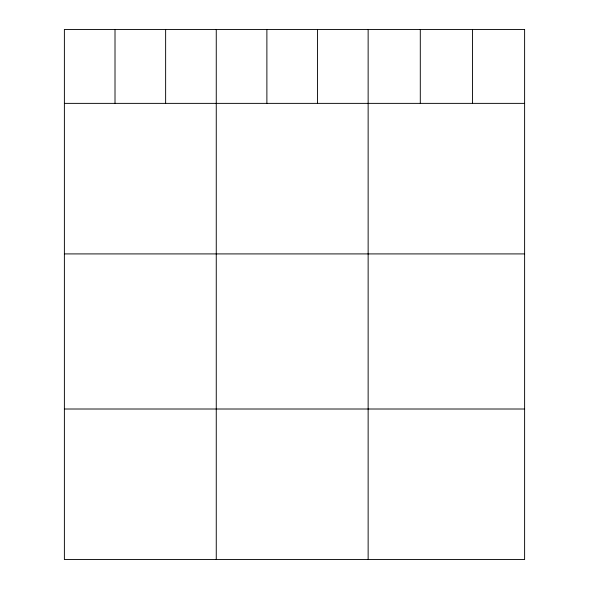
<?xml version="1.0" encoding="UTF-8"?>
<svg xmlns="http://www.w3.org/2000/svg" width="589" height="589" viewBox="0 0 589 589"><rect width="100%" height="100%" fill="white"/><g stroke="black" fill="none" stroke-linecap="round" stroke-linejoin="round"><path stroke-width="0.88" d="M64.385 103.37L524.615 103.37M64.385 253.911L524.615 253.911M64.385 409.009L524.615 409.009M472.459 29.45L472.459 103.37M420.296 29.45L420.296 103.37M368.14 29.45L368.14 559.55M317.515 29.45L317.515 103.37M266.883 29.45L266.883 103.37M216.259 29.45L216.259 559.55M165.634 29.45L165.634 103.37M115.01 29.45L115.01 103.37M524.615 29.45L64.385 29.45L64.385 559.55L524.615 559.55L524.615 29.45"/></g></svg>
